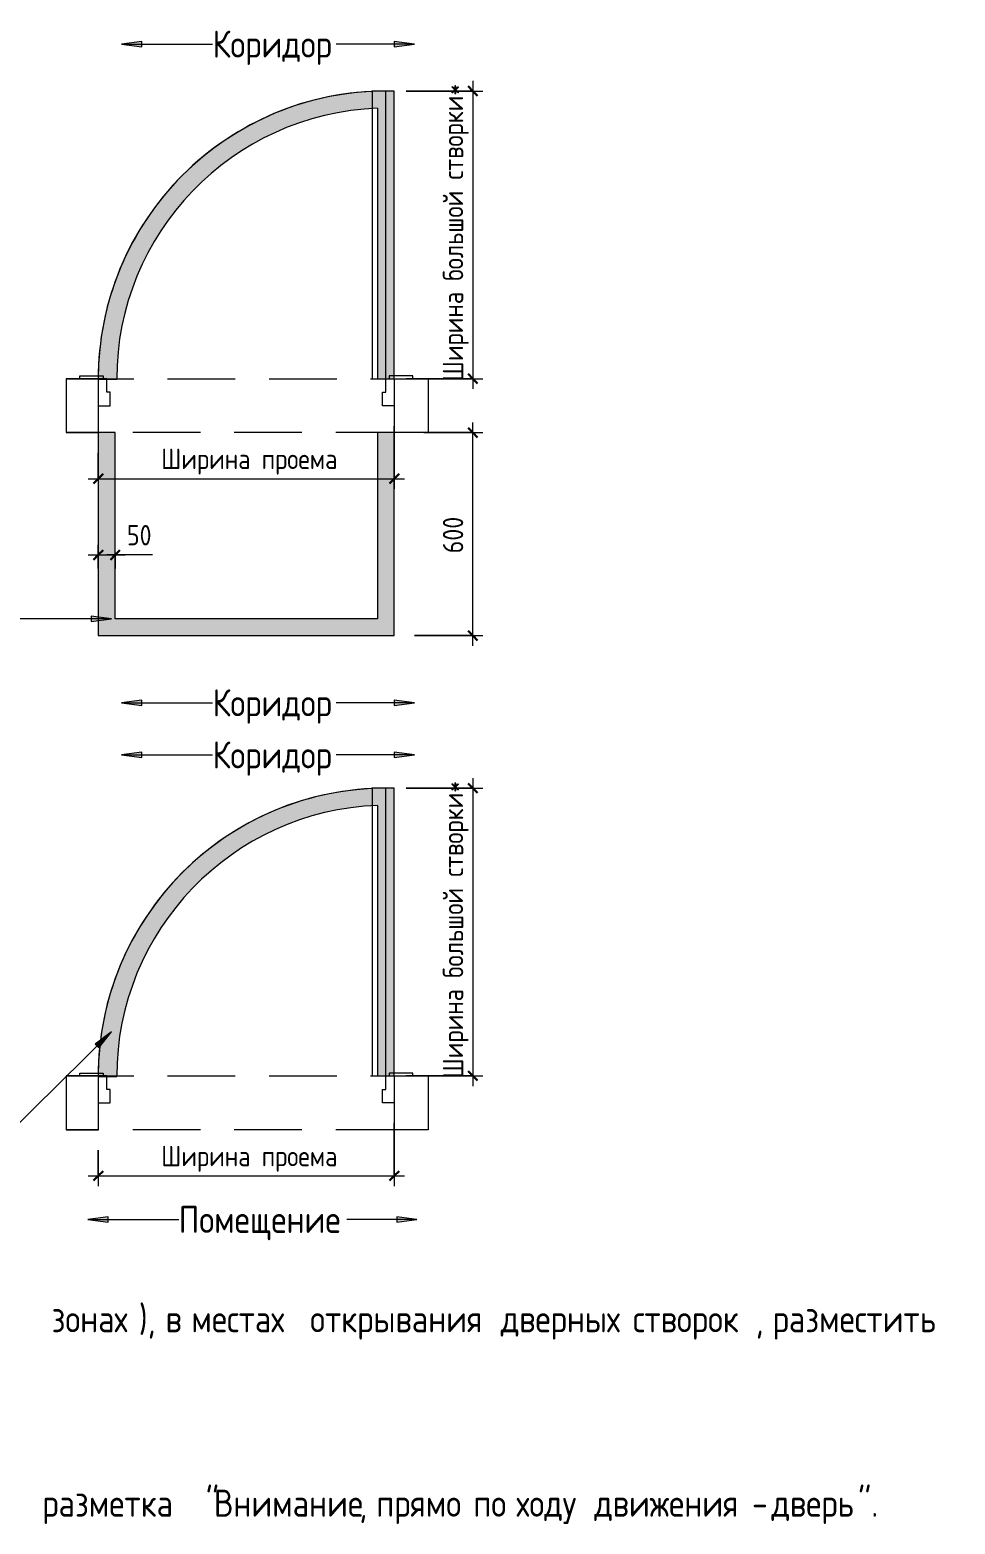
# Model space of a CAD drawing. Header units: millimetres. Extents: x -3238 to 193830, y -8553 to 29000.
# Drawn here: x 191095 to 193830, y 1192 to 5607 of the extents above; entities that cross this region are included whole.
import ezdxf

# ---------------------------------------------------------------- set-up
doc = ezdxf.new("R2010")
doc.units = ezdxf.units.MM
doc.linetypes.add('ADSK_Штрих_ш2 п1', pattern=[300, 200, -100])
for name, color, linetype, lineweight in [('A-ANNO-DIMS', 7, 'Continuous', 9), ('A-ANNO-DIMS-20', 7, 'Continuous', 9), ('A-DETL', 7, 'Continuous', 9), ('A-DETL-1', 7, 'ADSK_Штрих_ш2 п1', 9), ('G-ANNO-TEXT', 7, 'Continuous', 9)]:
    doc.layers.add(name, color=color, linetype=linetype, lineweight=lineweight)
doc.layers.add('A-DETL-GENF-9', color=7, linetype='Continuous', lineweight=9, true_color=0xf2dc97)
doc.styles.add('GOST Common_7', font='GOST_Common.ttf', dxfattribs={"width": 0.9, "height": 60})
doc.styles.add('GOST Common_8', font='GOST_Common.ttf', dxfattribs={"width": 0.9, "height": 80})
doc.dimstyles.new('ADSK_Основной_3_0_окр_', dxfattribs={"dimscale": 304.8, "dimtxt": 60.3429, "dimasz": 0.092782, "dimexe": 0.098425, "dimexo": 0.19685, "dimgap": 0.032808, "dimtad": 1, "dimdec": 0, "dimrnd": 10, "dimdsep": 46, "dimtxsty": 'GOST Common_7', "dimblk1": 'OBLIQUE', "dimblk2": 'OBLIQUE', "dimsah": 1, "dimcen": 0.09, "dimdle": 0.098425, "dimazin": 0, "dimtfac": 1, "dimtdec": 4, "dimtix": 1, "dimtmove": 0, "dimatfit": 3, "dimfxl": 1, "dimtvp": 1, "dimtolj": 1, "dimtzin": 0, "dimlwd": 9, "dimlwe": 9, "dimarcsym": 2})
doc.dimstyles.new('ADSK_Основной_3_0_окр__1', dxfattribs={"dimscale": 304.8, "dimtxt": 60.3429, "dimasz": 0.092782, "dimexe": 0.098425, "dimexo": 0.19685, "dimgap": 0.032808, "dimtad": 1, "dimdec": 0, "dimrnd": 10, "dimdsep": 46, "dimtxsty": 'GOST Common_7', "dimblk1": 'OBLIQUE', "dimblk2": 'OBLIQUE', "dimsah": 1, "dimcen": 0.09, "dimdle": 0.098425, "dimazin": 0, "dimtfac": 1, "dimtdec": 4, "dimtix": 1, "dimtmove": 1, "dimatfit": 3, "dimfxl": 1, "dimtvp": 1, "dimtolj": 1, "dimtzin": 0, "dimlwd": 9, "dimlwe": 9, "dimarcsym": 2})

# ---------------------------------------------------------------- blocks, each defined once
blk = doc.blocks.new('DIMBLOCK67-_Тактильно визуальная напольная разметка')
at = {"layer": 'A-ANNO-DIMS-20', "lineweight": 30}
for p, q in [((192404.3, 5426.6), (192390.2, 5440.7)), ((192404.3, 5426.6), (192418.5, 5412.5)), ((192404.3, 4576.6), (192390.2, 4590.7)), ((192404.3, 4576.6), (192418.5, 4562.4))]:
    blk.add_line(p, q, dxfattribs=at)
at = {"layer": 'A-ANNO-DIMS-20'}
for p, q in [((192404.3, 5456.6), (192404.3, 4546.6)), ((192207.2, 5426.6), (192434.3, 5426.6)), ((192404.3, 5426.6), (192207.2, 5426.6)), ((192207.2, 4576.6), (192434.3, 4576.6)), ((192404.3, 4576.6), (192207.2, 4576.6))]:
    blk.add_line(p, q, dxfattribs=at)
at = {"layer": 'A-ANNO-DIMS-20', "color": 0, "insert": (192315.9, 4569), "char_height": 60, "width": 1038.307, "attachment_point": 1, "rotation": 90, "line_spacing_factor": 1.022761, "style": 'GOST Common_7'}
blk.add_mtext('Ширина большой створки*', dxfattribs=at)
blk = doc.blocks.new('_Oblique')
at = {"color": 0, "linetype": 'ByBlock', "lineweight": -2}
blk.add_line((-0.5, -0.5), (0.5, 0.5), dxfattribs=at)
blk = doc.blocks.new('DIMBLOCK68-_Тактильно визуальная напольная разметка')
at = {"layer": 'A-ANNO-DIMS-20'}
for p, q in [((192172.2, 4436.6), (192172.2, 4251.1)), ((192172.2, 4281.1), (192172.2, 4436.6)), ((191297.2, 4357.5), (191297.2, 4251.1)), ((191297.2, 4281.1), (191297.2, 4357.5)), ((191267.2, 4281.1), (192202.2, 4281.1))]:
    blk.add_line(p, q, dxfattribs=at)
at = {"layer": 'A-ANNO-DIMS-20', "lineweight": 30}
for p, q in [((191297.2, 4281.1), (191311.4, 4295.3)), ((192172.2, 4281.1), (192186.4, 4295.3)), ((191297.2, 4281.1), (191283.1, 4267)), ((192172.2, 4281.1), (192158.1, 4267))]:
    blk.add_line(p, q, dxfattribs=at)
at = {"layer": 'A-ANNO-DIMS-20', "color": 0, "insert": (191483.1, 4369.5), "char_height": 60, "width": 603.838, "attachment_point": 1, "line_spacing_factor": 1.022761, "style": 'GOST Common_7'}
blk.add_mtext('Ширина проема', dxfattribs=at)
blk = doc.blocks.new('DIMBLOCK69-_Тактильно визуальная напольная разметка')
at = {"layer": 'A-ANNO-DIMS-20'}
for p, q in [((191297.2, 4015.6), (191297.2, 4085.7)), ((191347.2, 4015.6), (191347.2, 4085.7)), ((191267.2, 4055.7), (191377.2, 4055.7)), ((191297.2, 4055.7), (191297.2, 4015.6)), ((191371.9, 4055.7), (191322.2, 4055.7)), ((191347.2, 4055.7), (191347.2, 4015.6)), ((191457.5, 4055.7), (191371.9, 4055.7))]:
    blk.add_line(p, q, dxfattribs=at)
at = {"layer": 'A-ANNO-DIMS-20', "lineweight": 30}
for p, q in [((191297.2, 4055.7), (191311.4, 4069.8)), ((191347.2, 4055.7), (191361.4, 4069.8)), ((191297.2, 4055.7), (191283.1, 4041.5)), ((191347.2, 4055.7), (191333.1, 4041.5))]:
    blk.add_line(p, q, dxfattribs=at)
at = {"layer": 'A-ANNO-DIMS-20', "color": 0, "insert": (191381.9, 4144.1), "char_height": 60, "width": 90.821, "attachment_point": 1, "line_spacing_factor": 1.022761, "style": 'GOST Common_7'}
blk.add_mtext('50', dxfattribs=at)
blk = doc.blocks.new('DIMBLOCK70-_Тактильно визуальная напольная разметка')
at = {"layer": 'A-ANNO-DIMS-20'}
for p, q in [((192259.2, 4417.5), (192434.3, 4417.5)), ((192404.3, 4417.5), (192259.2, 4417.5)), ((192404.3, 3787.5), (192404.3, 4447.5)), ((192232.2, 3817.5), (192434.3, 3817.5)), ((192404.3, 3817.5), (192232.2, 3817.5))]:
    blk.add_line(p, q, dxfattribs=at)
at = {"layer": 'A-ANNO-DIMS-20', "lineweight": 30}
for p, q in [((192404.3, 4417.5), (192390.2, 4431.6)), ((192404.3, 4417.5), (192418.5, 4403.3)), ((192404.3, 3817.5), (192390.2, 3831.6)), ((192404.3, 3817.5), (192418.5, 3803.3))]:
    blk.add_line(p, q, dxfattribs=at)
at = {"layer": 'A-ANNO-DIMS-20', "color": 0, "insert": (192315.9, 4060.7), "char_height": 60, "width": 136.232, "attachment_point": 1, "rotation": 90, "line_spacing_factor": 1.022761, "style": 'GOST Common_7'}
blk.add_mtext('600', dxfattribs=at)
blk = doc.blocks.new('DIMBLOCK74-_Тактильно визуальная напольная разметка')
at = {"layer": 'A-ANNO-DIMS-20'}
for p, q in [((192207.2, 3366.6), (192434.3, 3366.6)), ((192404.3, 3366.6), (192207.2, 3366.6)), ((192404.3, 3396.6), (192404.3, 2486.6)), ((192207.2, 2516.6), (192434.3, 2516.6)), ((192404.3, 2516.6), (192207.2, 2516.6))]:
    blk.add_line(p, q, dxfattribs=at)
at = {"layer": 'A-ANNO-DIMS-20', "lineweight": 30}
for p, q in [((192404.3, 3366.6), (192390.2, 3380.7)), ((192404.3, 3366.6), (192418.5, 3352.5)), ((192404.3, 2516.6), (192390.2, 2530.7)), ((192404.3, 2516.6), (192418.5, 2502.4))]:
    blk.add_line(p, q, dxfattribs=at)
at = {"layer": 'A-ANNO-DIMS-20', "color": 0, "insert": (192315.9, 2509), "char_height": 60, "width": 1038.307, "attachment_point": 1, "rotation": 90, "line_spacing_factor": 1.022761, "style": 'GOST Common_7'}
blk.add_mtext('Ширина большой створки*', dxfattribs=at)
blk = doc.blocks.new('DIMBLOCK75-_Тактильно визуальная напольная разметка')
at = {"layer": 'A-ANNO-DIMS-20'}
for p, q in [((192172.2, 2376.6), (192172.2, 2191.1)), ((192172.2, 2221.1), (192172.2, 2376.6)), ((191297.2, 2297.5), (191297.2, 2191.1)), ((191297.2, 2221.1), (191297.2, 2297.5)), ((191267.2, 2221.1), (192202.2, 2221.1))]:
    blk.add_line(p, q, dxfattribs=at)
at = {"layer": 'A-ANNO-DIMS-20', "lineweight": 30}
for p, q in [((191297.2, 2221.1), (191283.1, 2207)), ((191297.2, 2221.1), (191311.4, 2235.3)), ((192172.2, 2221.1), (192158.1, 2207)), ((192172.2, 2221.1), (192186.4, 2235.3))]:
    blk.add_line(p, q, dxfattribs=at)
at = {"layer": 'A-ANNO-DIMS-20', "color": 0, "insert": (191483.1, 2309.5), "char_height": 60, "width": 603.838, "attachment_point": 1, "line_spacing_factor": 1.022761, "style": 'GOST Common_7'}
blk.add_mtext('Ширина проема', dxfattribs=at)

msp = doc.modelspace()

# ---------------------------------------------------------------- hatches: boundary and pattern name
at = {"layer": 'A-DETL-GENF-9'}
for points in [[(191297.2, 4575.1), (191351.7, 4575.1), (191353.1, 4622.4), (191357.3, 4669.4), (191364.2, 4716.2), (191373.9, 4762.4), (191386.3, 4808), (191401.4, 4852.8), (191419, 4896.6), (191439.3, 4939.3), (191462, 4980.8), (191487.1, 5020.8), (191514.5, 5059.3), (191544.1, 5096), (191575.9, 5131), (191609.7, 5164.1), (191645.3, 5195.1), (191682.8, 5223.9), (191721.8, 5250.5), (191762.4, 5274.8), (191804.3, 5296.6), (191847.4, 5315.9), (191891.6, 5332.6), (191936.7, 5346.7), (191982.6, 5358.1), (192029, 5366.8), (192075.8, 5372.7), (192123, 5375.8), (192123, 4576.6), (192172.2, 4576.6), (192172.2, 5426.6), (192147.2, 5426.6), (192095.8, 5425), (192044.7, 5420.4), (191993.8, 5412.6), (191943.6, 5401.8), (191894.1, 5388), (191845.5, 5371.2), (191798, 5351.5), (191751.8, 5329), (191707.1, 5303.7), (191663.9, 5275.8), (191622.5, 5245.3), (191583.1, 5212.4), (191545.7, 5177.1), (191510.5, 5139.7), (191477.6, 5100.1), (191447.2, 5058.7), (191419.3, 5015.5), (191394.1, 4970.7), (191371.7, 4924.5), (191352.1, 4877), (191335.4, 4828.3), (191321.6, 4778.8), (191310.9, 4728.5), (191303.3, 4677.7), (191298.7, 4626.6)], [(191840, 3817.5), (192172.2, 3817.5), (192172.2, 4417.5), (192122.2, 4417.5), (192122.2, 3867.5), (191347.2, 3867.5), (191347.2, 4417.5), (191297.2, 4417.5), (191297.2, 3817.5)], [(191297.2, 2515.1), (191351.7, 2515.1), (191353.1, 2562.4), (191357.3, 2609.4), (191364.2, 2656.2), (191373.9, 2702.4), (191386.3, 2748), (191401.4, 2792.8), (191419, 2836.6), (191439.3, 2879.3), (191462, 2920.8), (191487.1, 2960.8), (191514.5, 2999.3), (191544.1, 3036), (191575.9, 3071), (191609.7, 3104.1), (191645.3, 3135.1), (191682.8, 3163.9), (191721.8, 3190.5), (191762.4, 3214.8), (191804.3, 3236.6), (191847.4, 3255.9), (191891.6, 3272.6), (191936.7, 3286.7), (191982.6, 3298.1), (192029, 3306.8), (192075.8, 3312.7), (192123, 3315.8), (192123, 2516.6), (192172.2, 2516.6), (192172.2, 3366.6), (192147.2, 3366.6), (192095.8, 3365), (192044.7, 3360.4), (191993.8, 3352.6), (191943.6, 3341.8), (191894.1, 3328), (191845.5, 3311.2), (191798, 3291.5), (191751.8, 3269), (191707.1, 3243.7), (191663.9, 3215.8), (191622.5, 3185.3), (191583.1, 3152.4), (191545.7, 3117.1), (191510.5, 3079.7), (191477.6, 3040.1), (191447.2, 2998.7), (191419.3, 2955.5), (191394.1, 2910.7), (191371.7, 2864.5), (191352.1, 2817), (191335.4, 2768.3), (191321.6, 2718.8), (191310.9, 2668.5), (191303.3, 2617.7), (191298.7, 2566.6)]]:
    msp.add_hatch(color=256, dxfattribs=at).paths.add_polyline_path(points)
at = {"layer": 'G-ANNO-TEXT'}
for points in [[(191366.2, 5565.4), (191426.2, 5557.5), (191426.2, 5573.3)], [(192231.6, 5565.4), (192171.6, 5573.3), (192171.6, 5557.5)], [(191336.1, 3867.5), (191276.1, 3875.4), (191276.1, 3859.6)], [(191366.2, 3619.1), (191426.2, 3611.2), (191426.2, 3627)], [(192231.6, 3619.1), (192171.6, 3627), (192171.6, 3611.2)], [(191366.2, 3465.1), (191426.2, 3457.2), (191426.2, 3473)], [(192231.6, 3465.1), (192171.6, 3473), (192171.6, 3457.2)], [(191336.1, 2647), (191287.9, 2610.4), (191299, 2599.2)], [(191266.2, 2092.4), (191326.2, 2084.5), (191326.2, 2100.3)], [(192239.3, 2092.4), (192179.3, 2100.3), (192179.3, 2084.5)]]:
    msp.add_hatch(color=256, dxfattribs=at).paths.add_polyline_path(points)

# ---------------------------------------------------------------- linework, layer by layer
at = {"layer": 'A-DETL'}
for p, q in [((192107.2, 5426.6), (192107.2, 4576.6)), ((192147.2, 5426.6), (192107.2, 5426.6)), ((192172.2, 5426.6), (192147.2, 5426.6)), ((192147.2, 4576.6), (192147.2, 5426.6)), ((192172.2, 4576.6), (192172.2, 5426.6)), ((192123, 5375.8), (192123, 4576.6)), ((191297.2, 4576.6), (191202.2, 4576.6)), ((191202.2, 4576.6), (191202.2, 4417.5)), ((191242.5, 4584.6), (191312.2, 4584.6)), ((191242.5, 4576.6), (191242.5, 4584.6)), ((191312.2, 4576.6), (191242.5, 4576.6)), ((191297.2, 4576.6), (191297.2, 4496.6)), ((191322.2, 4576.6), (191297.2, 4576.6)), ((191297.2, 4576.6), (191297.2, 4417.5)), ((191297.2, 4575.1), (191351.7, 4575.1)), ((191312.2, 4584.6), (191312.2, 4576.6)), ((191322.2, 4536.6), (191322.2, 4576.6)), ((191322.2, 4576.6), (191362.2, 4576.6)), ((192107.2, 4576.6), (192147.2, 4576.6)), ((192123, 4576.6), (192172.2, 4576.6)), ((192147.2, 4536.6), (192147.2, 4576.6)), ((192147.2, 4576.6), (192172.2, 4576.6)), ((192226.9, 4584.6), (192157.2, 4584.6)), ((192157.2, 4584.6), (192157.2, 4576.6)), ((192157.2, 4576.6), (192226.9, 4576.6)), ((192172.2, 4576.6), (192172.2, 4496.6)), ((192172.2, 4576.6), (192272.2, 4576.6)), ((192172.2, 4576.6), (192172.2, 4417.5)), ((192226.9, 4576.6), (192226.9, 4584.6)), ((192272.2, 4576.6), (192272.2, 4417.5)), ((191332.2, 4536.6), (191322.2, 4536.6)), ((191332.2, 4496.6), (191332.2, 4536.6)), ((192137.2, 4496.6), (192137.2, 4536.6)), ((192137.2, 4536.6), (192147.2, 4536.6)), ((191297.2, 4496.6), (191332.2, 4496.6)), ((192172.2, 4496.6), (192137.2, 4496.6)), ((191202.2, 4417.5), (191297.2, 4417.5)), ((191347.2, 4417.5), (191297.2, 4417.5)), ((191297.2, 4417.5), (191297.2, 3817.5)), ((191347.2, 3867.5), (191347.2, 4417.5)), ((192172.2, 4417.5), (192122.2, 4417.5)), ((192122.2, 4417.5), (192122.2, 3867.5)), ((192172.2, 3817.5), (192172.2, 4417.5)), ((192272.2, 4417.5), (192172.2, 4417.5)), ((192122.2, 3867.5), (191347.2, 3867.5)), ((191297.2, 3817.5), (192172.2, 3817.5)), ((192107.2, 3366.6), (192107.2, 2516.6)), ((192147.2, 3366.6), (192107.2, 3366.6)), ((192172.2, 3366.6), (192147.2, 3366.6)), ((192147.2, 2516.6), (192147.2, 3366.6)), ((192172.2, 2516.6), (192172.2, 3366.6)), ((192123, 3315.8), (192123, 2516.6)), ((191242.5, 2524.6), (191312.2, 2524.6)), ((191242.5, 2516.6), (191242.5, 2524.6)), ((191312.2, 2524.6), (191312.2, 2516.6)), ((192226.9, 2524.6), (192157.2, 2524.6)), ((192157.2, 2524.6), (192157.2, 2516.6)), ((192226.9, 2516.6), (192226.9, 2524.6)), ((191297.2, 2516.6), (191202.2, 2516.6)), ((191202.2, 2516.6), (191202.2, 2357.5)), ((191312.2, 2516.6), (191242.5, 2516.6)), ((191297.2, 2516.6), (191297.2, 2436.6)), ((191322.2, 2516.6), (191297.2, 2516.6)), ((191297.2, 2516.6), (191297.2, 2357.5)), ((191297.2, 2515.1), (191351.7, 2515.1)), ((191322.2, 2476.6), (191322.2, 2516.6)), ((191322.2, 2516.6), (191362.2, 2516.6)), ((191332.2, 2476.6), (191322.2, 2476.6)), ((191332.2, 2436.6), (191332.2, 2476.6)), ((192107.2, 2516.6), (192147.2, 2516.6)), ((192123, 2516.6), (192172.2, 2516.6)), ((192137.2, 2436.6), (192137.2, 2476.6)), ((192137.2, 2476.6), (192147.2, 2476.6)), ((192147.2, 2476.6), (192147.2, 2516.6)), ((192147.2, 2516.6), (192172.2, 2516.6)), ((192157.2, 2516.6), (192226.9, 2516.6)), ((192172.2, 2516.6), (192172.2, 2436.6)), ((192172.2, 2516.6), (192272.2, 2516.6)), ((192172.2, 2516.6), (192172.2, 2357.5)), ((192272.2, 2516.6), (192272.2, 2357.5)), ((191297.2, 2436.6), (191332.2, 2436.6)), ((192172.2, 2436.6), (192137.2, 2436.6)), ((191202.2, 2357.5), (191297.2, 2357.5)), ((192272.2, 2357.5), (192172.2, 2357.5))]:
    msp.add_line(p, q, dxfattribs=at)
for centre, radius, start, end in [((192147.2, 4576.6), 850, 90, 180.098), ((192147.2, 4576.6), 850, 90, 180), ((192153, 4575.1), 801.3, 92.1427, 180), ((192147.2, 2516.6), 850, 90, 180.098), ((192147.2, 2516.6), 850, 90, 180), ((192153, 2515.1), 801.3, 92.1427, 180)]:
    msp.add_arc(centre, radius, start, end, dxfattribs=at)
at = {"layer": 'A-DETL-1'}
for p, q in [((191202.2, 4576.6), (192226.9, 4576.6)), ((192199.2, 4417.5), (191202.2, 4417.5)), ((191202.2, 2516.6), (192226.9, 2516.6)), ((192199.2, 2357.5), (191202.2, 2357.5))]:
    msp.add_line(p, q, dxfattribs=at)
at = {"layer": 'G-ANNO-TEXT'}
for p, q in [((191426.2, 5573.3), (191366.2, 5565.4)), ((191366.2, 5565.4), (191426.2, 5557.5)), ((191366.2, 5565.4), (191635.1, 5565.4)), ((191426.2, 5557.5), (191426.2, 5573.3)), ((192001.8, 5565.4), (192000.7, 5565.4)), ((192231.6, 5565.4), (192001.8, 5565.4)), ((192231.6, 5565.4), (192171.6, 5573.3)), ((192171.6, 5573.3), (192171.6, 5557.5)), ((192171.6, 5557.5), (192231.6, 5565.4)), ((191336.1, 3867.5), (191026, 3867.5)), ((191336.1, 3867.5), (191276.1, 3875.4)), ((191276.1, 3875.4), (191276.1, 3859.6)), ((191276.1, 3859.6), (191336.1, 3867.5)), ((191426.2, 3627), (191366.2, 3619.1)), ((191426.2, 3611.2), (191426.2, 3627)), ((192231.6, 3619.1), (192171.6, 3627)), ((192171.6, 3627), (192171.6, 3611.2)), ((191366.2, 3619.1), (191426.2, 3611.2)), ((191366.2, 3619.1), (191635.1, 3619.1)), ((192001.8, 3619.1), (192000.7, 3619.1)), ((192231.6, 3619.1), (192001.8, 3619.1)), ((192171.6, 3611.2), (192231.6, 3619.1)), ((191426.2, 3473), (191366.2, 3465.1)), ((191366.2, 3465.1), (191426.2, 3457.2)), ((191366.2, 3465.1), (191635.1, 3465.1)), ((191426.2, 3457.2), (191426.2, 3473)), ((192001.8, 3465.1), (192000.7, 3465.1)), ((192231.6, 3465.1), (192001.8, 3465.1)), ((192231.6, 3465.1), (192171.6, 3473)), ((192171.6, 3473), (192171.6, 3457.2)), ((192171.6, 3457.2), (192231.6, 3465.1)), ((191336.1, 2647), (191026, 2340.8)), ((191336.1, 2647), (191287.9, 2610.4)), ((191287.9, 2610.4), (191299, 2599.2)), ((191299, 2599.2), (191336.1, 2647)), ((191326.2, 2100.3), (191266.2, 2092.4)), ((191266.2, 2092.4), (191326.2, 2084.5)), ((191266.2, 2092.4), (191535.1, 2092.4)), ((191326.2, 2084.5), (191326.2, 2100.3)), ((192032.8, 2092.4), (192031.6, 2092.4)), ((192239.3, 2092.4), (192032.8, 2092.4)), ((192239.3, 2092.4), (192179.3, 2100.3)), ((192179.3, 2100.3), (192179.3, 2084.5)), ((192179.3, 2084.5), (192239.3, 2092.4))]:
    msp.add_line(p, q, dxfattribs=at)

# ---------------------------------------------------------------- texts
at = {"layer": 'G-ANNO-TEXT', "char_height": 80, "attachment_point": 1, "style": 'GOST Common_8'}
for s, insert, width in [('Коридор', (191635.1, 5605.4), 443.013), ('Коридор', (191635.1, 3659.1), 443.013), ('Коридор', (191635.1, 3505.1), 443.013), ('Помещение', (191535.1, 2132.4), 601.747), ('\\fGOST Common|b0|i0|c204|p34|;\\W.9; ', (191134.2, 1838.9), 30.304), ('зонах', (191159.2, 1838.9), 313.139), ('), ', (191417.6, 1838.9), 95.24), ('\\fGOST Common|b0|i0|c204|p34|;\\W.9;в', (191496.2, 1838.9), 62.051), ('\\fGOST Common|b0|i0|c204|p34|;\\W.9; ', (191547.4, 1838.9), 30.304), ('местах', (191572.4, 1838.9), 395.392), ('\\fGOST Common|b0|i0|c204|p34|;\\W.9; ', (191898.6, 1838.9), 30.304), ('открывания', (191923.6, 1838.9), 652.253), ('\\fGOST Common|b0|i0|c204|p34|;\\W.9; ', (192461.8, 1838.9), 30.304), ('дверных', (192486.8, 1838.9), 443.013), ('\\fGOST Common|b0|i0|c204|p34|;\\W.9; ', (192852.3, 1838.9), 30.304), ('створок', (192877.3, 1838.9), 440.126), ('разместить', (193290.5, 1838.9), 653.696), ('\\fGOST Common|b0|i0|c204|p34|;\\W.9; ', (193829.8, 1838.9), 30.304), (', ', (193240.5, 1838.9), 60.608), ('\\fGOST Common|b0|i0|c204|p34|;\\W.9; ', (191106.9, 1293.9), 30.304), ('разметка', (191131.9, 1293.9), 532.481), (' "', (191571.2, 1293.9), 82.253), ('Внимание', (191639.1, 1293.9), 520.937), ('\\fGOST Common|b0|i0|c204|p34|;\\W.9; ', (192380.8, 1293.9), 30.304), ('\\fGOST Common|b0|i0|c204|p34|;\\W.9; ', (192508.2, 1293.9), 30.304), ('\\fGOST Common|b0|i0|c204|p34|;\\W.9; ', (192738, 1293.9), 30.304), ('". ', (193542.9, 1293.9), 108.228), ('прямо', (192118.9, 1293.9), 317.468), ('по', (192405.8, 1293.9), 124.101), ('ходу', (192533.2, 1293.9), 248.202), ('движения', (192763, 1293.9), 512.278), (' - ', (193185.7, 1293.9), 122.658), ('дверь', (193286.9, 1293.9), 310.253), (', ', (192068.9, 1293.9), 60.608)]:
    msp.add_mtext(s, dxfattribs=dict(at, insert=insert, width=width))

# ---------------------------------------------------------------- dimensions: what is measured, and where the dimension line sits
at = {"layer": 'A-ANNO-DIMS'}
for base, p1, p2, picture, middle in [((192404.3, 4576.6), (192147.2, 5426.6), (192147.2, 4576.6), 'DIMBLOCK67-_Тактильно визуальная напольная разметка', (192355.3, 5001.6)), ((192404.3, 2516.6), (192147.2, 3366.6), (192147.2, 2516.6), 'DIMBLOCK74-_Тактильно визуальная напольная разметка', (192355.3, 2941.6))]:
    dim = msp.add_linear_dim(base=base, p1=p1, p2=p2, angle=90, text='Ширина большой створки*', dimstyle='ADSK_Основной_3_0_окр_', override={"dimpost": '<>', "dimfxl": 850.009113}, dxfattribs=at)
    dim.commit()
    dim.dimension.update_dxf_attribs({"geometry": picture, "text_midpoint": middle})
for base, p1, p2, picture, middle in [((192172.2, 4281.1), (191297.2, 4417.5), (192172.2, 4496.6), 'DIMBLOCK68-_Тактильно визуальная напольная разметка', (191734.7, 4330.1)), ((192172.2, 2221.1), (191297.2, 2357.5), (192172.2, 2436.6), 'DIMBLOCK75-_Тактильно визуальная напольная разметка', (191734.7, 2270.1))]:
    dim = msp.add_linear_dim(base=base, p1=p1, p2=p2, text='Ширина проема', dimstyle='ADSK_Основной_3_0_окр_', override={"dimpost": '<>', "dimfxl": 878.568354}, dxfattribs=at)
    dim.commit()
    dim.dimension.update_dxf_attribs({"geometry": picture, "text_midpoint": middle})
dim = msp.add_linear_dim(base=(192404.3, 4417.5), p1=(192172.2, 3817.5), p2=(192199.2, 4417.5), angle=90, dimstyle='ADSK_Основной_3_0_окр_', override={"dimpost": '<>', "dimfxl": 600.60729}, dxfattribs=at)
dim.commit()
dim.dimension.update_dxf_attribs({"geometry": 'DIMBLOCK70-_Тактильно визуальная напольная разметка', "text_midpoint": (192364.3, 4117.5)})
dim = msp.add_linear_dim(base=(191347.2, 4055.7), p1=(191297.2, 4075.6), p2=(191347.2, 4075.6), dimstyle='ADSK_Основной_3_0_окр__1', override={"dimpost": '<>', "dimfxl": 50}, dxfattribs=at)
dim.commit()
dim.dimension.update_dxf_attribs({"geometry": 'DIMBLOCK69-_Тактильно визуальная напольная разметка', "text_midpoint": (191427.3, 4104.1), "dimtype": 160})

doc.saveas('drawing.dxf')
